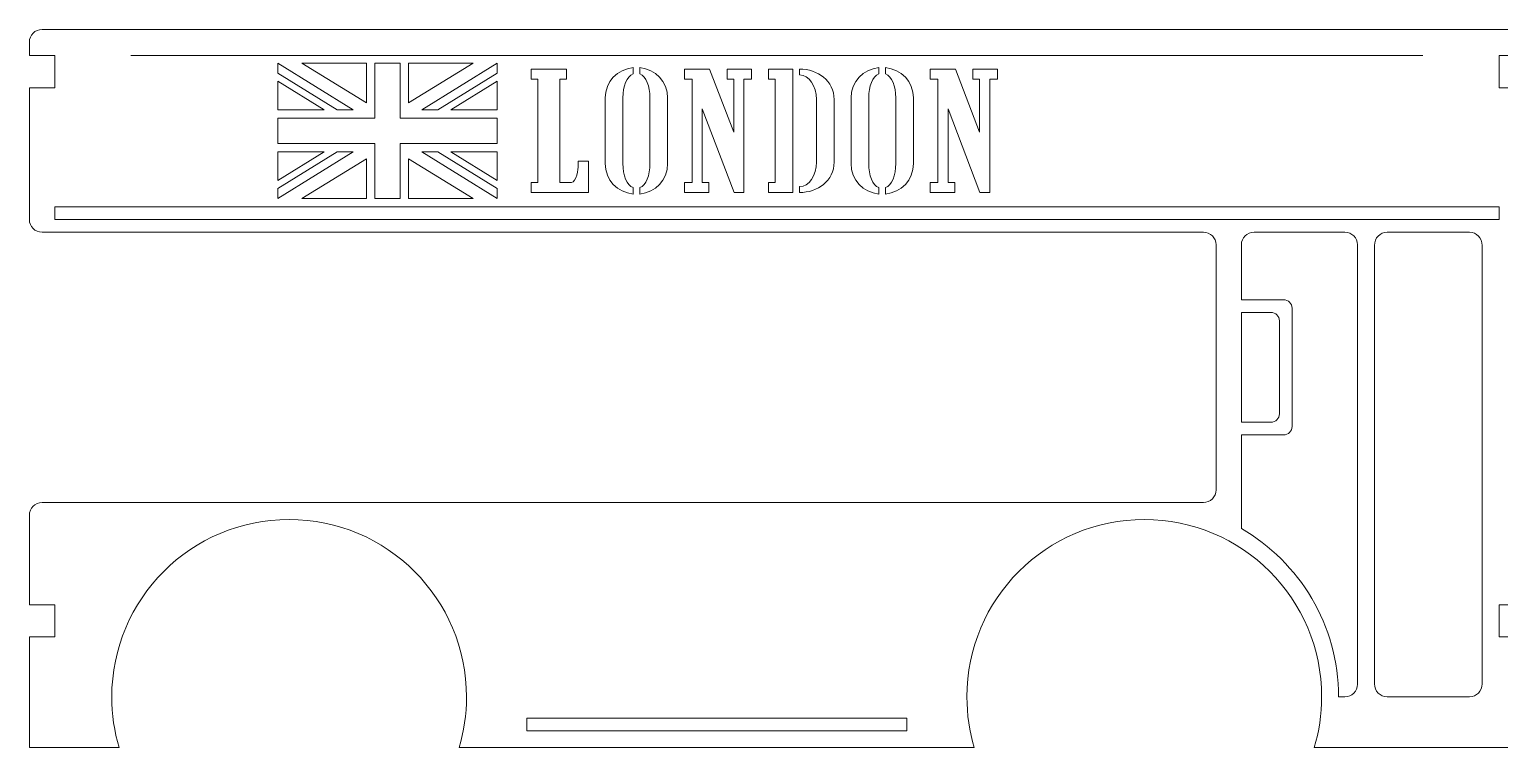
# Model space of a CAD drawing. Header units: centimetres. Extents: x -22.9 to 22.5, y -18.3 to 17.6.
# Drawn here: x -22.53 to -5.12, y -3.95 to 4.55 of the extents above; entities that cross this region are included whole.
import ezdxf

# ---------------------------------------------------------------- set-up
doc = ezdxf.new("R2010")
doc.units = ezdxf.units.CM
doc.header["$MEASUREMENT"] = 0
doc.layers.add('layer 1', color=7, linetype='Continuous')

msp = doc.modelspace()

# ---------------------------------------------------------------- linework, layer by layer
at = {"layer": 'layer 1', "color": 242, "lineweight": 9}
for points in [[(-22.22629, 2.29967), (-5.12631, 2.29967), (-5.12631, 2.44967), (-22.22629, 2.44967), (-22.22629, 2.29967)], [(-16.63826, -3.75032), (-12.13934, -3.75032), (-12.13934, -3.60032), (-16.63826, -3.60032), (-16.63826, -3.75032)]]:
    msp.add_lwpolyline(points, close=True, dxfattribs=at)
at = {"layer": 'layer 1', "color": 250, "lineweight": 9}
for points, knots in [([(-4.8263, 3.85967), (-4.8263, 3.85967), (-4.8263, -2.26031), (-4.8263, -2.26031), (-4.8263, -2.26031), (-4.8263, -2.26031), (-5.12631, -2.26031), (-5.12631, -2.26031), (-5.12631, -2.26031), (-5.12631, -2.26031), (-5.12631, -2.64031), (-5.12631, -2.64031), (-5.12631, -2.64031), (-5.12631, -2.64031), (-4.8263, -2.64031), (-4.8263, -2.64031), (-4.8263, -2.64031), (-4.8263, -2.64031), (-4.8263, -3.95031), (-4.8263, -3.95031), (-4.8263, -3.95031), (-4.8263, -3.95031), (-7.31327, -3.95031), (-7.31327, -3.95031), (-7.31327, -3.95031), (-7.25668, -3.76021), (-7.2263, -3.5588), (-7.2263, -3.35031), (-7.2263, -3.35031), (-7.2263, -2.19052), (-8.1665, -1.25031), (-9.3263, -1.25031), (-9.3263, -1.25031), (-10.4861, -1.25031), (-11.4263, -2.19052), (-11.4263, -3.35031), (-11.4263, -3.35031), (-11.4263, -3.5588), (-11.39592, -3.76021), (-11.33934, -3.95031), (-11.33934, -3.95031), (-11.33934, -3.95031), (-17.43826, -3.95031), (-17.43826, -3.95031), (-17.43826, -3.95031), (-17.38168, -3.76021), (-17.3513, -3.5588), (-17.3513, -3.35031), (-17.3513, -3.35031), (-17.3513, -2.19052), (-18.2915, -1.25031), (-19.4513, -1.25031), (-19.4513, -1.25031), (-20.6111, -1.25031), (-21.5513, -2.19052), (-21.5513, -3.35031), (-21.5513, -3.35031), (-21.5513, -3.5588), (-21.52092, -3.76021), (-21.46434, -3.95031), (-21.46434, -3.95031), (-21.46434, -3.95031), (-22.5263, -3.95031), (-22.5263, -3.95031), (-22.5263, -3.95031), (-22.5263, -3.95031), (-22.5263, -2.64031), (-22.5263, -2.64031), (-22.5263, -2.64031), (-22.5263, -2.64031), (-22.22629, -2.64031), (-22.22629, -2.64031), (-22.22629, -2.64031), (-22.22629, -2.64031), (-22.22629, -2.26031), (-22.22629, -2.26031), (-22.22629, -2.26031), (-22.22629, -2.26031), (-22.5263, -2.26031), (-22.5263, -2.26031), (-22.5263, -2.26031), (-22.5263, -2.26031), (-22.5263, -1.20031), (-22.5263, -1.20031), (-22.5263, -1.20031), (-22.5263, -1.11747), (-22.45914, -1.05031), (-22.3763, -1.05031), (-22.3763, -1.05031), (-22.3763, -1.05031), (-8.6263, -1.05031), (-8.6263, -1.05031), (-8.6263, -1.05031), (-8.54346, -1.05031), (-8.4763, -0.98315), (-8.4763, -0.90031), (-8.4763, -0.90031), (-8.4763, -0.90031), (-8.4763, 1.99967), (-8.4763, 1.99967), (-8.4763, 1.99967), (-8.4763, 2.08251), (-8.54346, 2.14967), (-8.6263, 2.14967), (-8.6263, 2.14967), (-8.6263, 2.14967), (-22.3763, 2.14967), (-22.3763, 2.14967), (-22.3763, 2.14967), (-22.45914, 2.14967), (-22.5263, 2.21683), (-22.5263, 2.29967), (-22.5263, 2.29967), (-22.5263, 2.29967), (-22.5263, 3.85967), (-22.5263, 3.85967), (-22.5263, 3.85967), (-22.5263, 3.85967), (-22.22629, 3.85967), (-22.22629, 3.85967), (-22.22629, 3.85967), (-22.22629, 3.85967), (-22.22629, 4.23967), (-22.22629, 4.23967), (-22.22629, 4.23967), (-22.22629, 4.23967), (-22.5263, 4.23967), (-22.5263, 4.23967), (-22.5263, 4.23967), (-22.5263, 4.23967), (-22.5263, 4.39967), (-22.5263, 4.39967), (-22.5263, 4.39967), (-22.5263, 4.48251), (-22.45914, 4.54967), (-22.3763, 4.54967), (-22.3763, 4.54967), (-22.3763, 4.54967), (-4.9763, 4.54967), (-4.9763, 4.54967), (-4.9763, 4.54967), (-4.89346, 4.54967), (-4.8263, 4.48251), (-4.8263, 4.39967), (-4.8263, 4.39967), (-4.8263, 4.39967), (-4.8263, 4.23967), (-4.8263, 4.23967), (-4.8263, 4.23967), (-4.8263, 4.23967), (-5.12631, 4.23967), (-5.12631, 4.23967), (-5.12631, 4.23967), (-5.12631, 4.23967), (-5.12631, 3.85967), (-5.12631, 3.85967), (-5.12631, 3.85967), (-5.12631, 3.85967), (-4.8263, 3.85967), (-4.8263, 3.85967)], [0, 0, 0, 0, 0.02439024, 0.02439024, 0.02439024, 0.02439024, 0.04878049, 0.04878049, 0.04878049, 0.04878049, 0.07317073, 0.07317073, 0.07317073, 0.07317073, 0.09756098, 0.09756098, 0.09756098, 0.09756098, 0.12195122, 0.12195122, 0.12195122, 0.12195122, 0.14634146, 0.14634146, 0.14634146, 0.14634146, 0.17073171, 0.17073171, 0.17073171, 0.17073171, 0.19512195, 0.19512195, 0.19512195, 0.19512195, 0.2195122, 0.2195122, 0.2195122, 0.2195122, 0.24390244, 0.24390244, 0.24390244, 0.24390244, 0.26829268, 0.26829268, 0.26829268, 0.26829268, 0.29268293, 0.29268293, 0.29268293, 0.29268293, 0.31707317, 0.31707317, 0.31707317, 0.31707317, 0.34146341, 0.34146341, 0.34146341, 0.34146341, 0.36585366, 0.36585366, 0.36585366, 0.36585366, 0.3902439, 0.3902439, 0.3902439, 0.3902439, 0.41463415, 0.41463415, 0.41463415, 0.41463415, 0.43902439, 0.43902439, 0.43902439, 0.43902439, 0.46341463, 0.46341463, 0.46341463, 0.46341463, 0.48780488, 0.48780488, 0.48780488, 0.48780488, 0.51219512, 0.51219512, 0.51219512, 0.51219512, 0.53658537, 0.53658537, 0.53658537, 0.53658537, 0.56097561, 0.56097561, 0.56097561, 0.56097561, 0.58536585, 0.58536585, 0.58536585, 0.58536585, 0.6097561, 0.6097561, 0.6097561, 0.6097561, 0.63414634, 0.63414634, 0.63414634, 0.63414634, 0.65853659, 0.65853659, 0.65853659, 0.65853659, 0.68292683, 0.68292683, 0.68292683, 0.68292683, 0.70731707, 0.70731707, 0.70731707, 0.70731707, 0.73170732, 0.73170732, 0.73170732, 0.73170732, 0.75609756, 0.75609756, 0.75609756, 0.75609756, 0.7804878, 0.7804878, 0.7804878, 0.7804878, 0.80487805, 0.80487805, 0.80487805, 0.80487805, 0.82926829, 0.82926829, 0.82926829, 0.82926829, 0.85365854, 0.85365854, 0.85365854, 0.85365854, 0.87804878, 0.87804878, 0.87804878, 0.87804878, 0.90243902, 0.90243902, 0.90243902, 0.90243902, 0.92682927, 0.92682927, 0.92682927, 0.92682927, 0.95121951, 0.95121951, 0.95121951, 0.95121951, 1, 1, 1, 1]), ([(-18.69301, 3.59965), (-18.69301, 3.59965), (-19.58679, 4.14967), (-19.58679, 4.14967), (-19.58679, 4.14967), (-19.58679, 4.14967), (-19.58679, 4.03225), (-19.58679, 4.03225), (-19.58679, 4.03225), (-19.58679, 4.03225), (-18.88382, 3.59965), (-18.88382, 3.59965), (-18.88382, 3.59965), (-18.88382, 3.59965), (-18.69301, 3.59965), (-18.69301, 3.59965)], [0, 0, 0, 0, 0.2, 0.2, 0.2, 0.2, 0.4, 0.4, 0.4, 0.4, 0.6, 0.6, 0.6, 0.6, 1, 1, 1, 1]), ([(-18.43678, 2.54969), (-18.43678, 2.54969), (-18.43678, 3.19969), (-18.43678, 3.19969), (-18.43678, 3.19969), (-18.43678, 3.19969), (-19.58679, 3.19969), (-19.58679, 3.19969), (-19.58679, 3.19969), (-19.58679, 3.19969), (-19.58679, 3.49965), (-19.58679, 3.49965), (-19.58679, 3.49965), (-19.58679, 3.49965), (-18.43678, 3.49965), (-18.43678, 3.49965), (-18.43678, 3.49965), (-18.43678, 3.49965), (-18.43678, 4.14965), (-18.43678, 4.14965), (-18.43678, 4.14965), (-18.43678, 4.14965), (-18.1368, 4.14965), (-18.1368, 4.14965), (-18.1368, 4.14965), (-18.1368, 4.14965), (-18.1368, 3.49965), (-18.1368, 3.49965), (-18.1368, 3.49965), (-18.1368, 3.49965), (-16.98679, 3.49965), (-16.98679, 3.49965), (-16.98679, 3.49965), (-16.98679, 3.49965), (-16.98679, 3.19969), (-16.98679, 3.19969), (-16.98679, 3.19969), (-16.98679, 3.19969), (-18.1368, 3.19969), (-18.1368, 3.19969), (-18.1368, 3.19969), (-18.1368, 3.19969), (-18.1368, 2.54969), (-18.1368, 2.54969), (-18.1368, 2.54969), (-18.1368, 2.54969), (-18.43678, 2.54969), (-18.43678, 2.54969)], [0, 0, 0, 0, 0.07692308, 0.07692308, 0.07692308, 0.07692308, 0.15384615, 0.15384615, 0.15384615, 0.15384615, 0.23076923, 0.23076923, 0.23076923, 0.23076923, 0.30769231, 0.30769231, 0.30769231, 0.30769231, 0.38461538, 0.38461538, 0.38461538, 0.38461538, 0.46153846, 0.46153846, 0.46153846, 0.46153846, 0.53846154, 0.53846154, 0.53846154, 0.53846154, 0.61538462, 0.61538462, 0.61538462, 0.61538462, 0.69230769, 0.69230769, 0.69230769, 0.69230769, 0.76923077, 0.76923077, 0.76923077, 0.76923077, 0.84615385, 0.84615385, 0.84615385, 0.84615385, 1, 1, 1, 1]), ([(-18.53677, 3.67962), (-18.53677, 3.67962), (-18.53677, 4.14967), (-18.53677, 4.14967), (-18.53677, 4.14967), (-18.53677, 4.14967), (-19.30059, 4.14967), (-19.30059, 4.14967), (-19.30059, 4.14967), (-19.30059, 4.14967), (-18.53677, 3.67962), (-18.53677, 3.67962)], [0, 0, 0, 0, 0.25, 0.25, 0.25, 0.25, 0.5, 0.5, 0.5, 0.5, 1, 1, 1, 1]), ([(-18.03681, 3.67962), (-18.03681, 3.67962), (-18.03681, 4.14967), (-18.03681, 4.14967), (-18.03681, 4.14967), (-18.03681, 4.14967), (-17.27299, 4.14967), (-17.27299, 4.14967), (-17.27299, 4.14967), (-17.27299, 4.14967), (-18.03681, 3.67962), (-18.03681, 3.67962)], [0, 0, 0, 0, 0.25, 0.25, 0.25, 0.25, 0.5, 0.5, 0.5, 0.5, 1, 1, 1, 1]), ([(-17.88057, 3.59965), (-17.88057, 3.59965), (-16.98679, 4.14967), (-16.98679, 4.14967), (-16.98679, 4.14967), (-16.98679, 4.14967), (-16.98679, 4.03225), (-16.98679, 4.03225), (-16.98679, 4.03225), (-16.98679, 4.03225), (-17.68976, 3.59965), (-17.68976, 3.59965), (-17.68976, 3.59965), (-17.68976, 3.59965), (-17.88057, 3.59965), (-17.88057, 3.59965)], [0, 0, 0, 0, 0.2, 0.2, 0.2, 0.2, 0.4, 0.4, 0.4, 0.4, 0.6, 0.6, 0.6, 0.6, 1, 1, 1, 1]), ([(-16.50701, 2.73855), (-16.50701, 2.73855), (-16.50701, 3.96078), (-16.50701, 3.96078), (-16.50701, 3.96078), (-16.50701, 3.96078), (-16.58679, 3.96078), (-16.58679, 3.96078), (-16.58679, 3.96078), (-16.58679, 3.96078), (-16.58679, 4.08023), (-16.58679, 4.08023), (-16.58679, 4.08023), (-16.58679, 4.08023), (-16.16768, 4.08023), (-16.16768, 4.08023), (-16.16768, 4.08023), (-16.16768, 4.08023), (-16.16768, 3.96078), (-16.16768, 3.96078), (-16.16768, 3.96078), (-16.16768, 3.96078), (-16.24746, 3.96078), (-16.24746, 3.96078), (-16.24746, 3.96078), (-16.24746, 3.96078), (-16.24746, 2.73855), (-16.24746, 2.73855), (-16.24746, 2.73855), (-16.24746, 2.73855), (-16.10799, 2.73855), (-16.10799, 2.73855), (-16.10799, 2.73855), (-16.05049, 2.73855), (-16.02836, 2.90042), (-16.02836, 2.94133), (-16.02836, 2.94133), (-16.02836, 2.94133), (-16.02836, 2.99133), (-16.02836, 2.99133), (-16.02836, 2.99133), (-16.02836, 2.99133), (-15.90842, 2.99133), (-15.90842, 2.99133), (-15.90842, 2.99133), (-15.90842, 2.99133), (-15.90842, 2.61911), (-15.90842, 2.61911), (-15.90842, 2.61911), (-15.90842, 2.61911), (-16.58679, 2.61911), (-16.58679, 2.61911), (-16.58679, 2.61911), (-16.58679, 2.61911), (-16.58679, 2.73855), (-16.58679, 2.73855), (-16.58679, 2.73855), (-16.58679, 2.73855), (-16.50701, 2.73855), (-16.50701, 2.73855)], [0, 0, 0, 0, 0.0625, 0.0625, 0.0625, 0.0625, 0.125, 0.125, 0.125, 0.125, 0.1875, 0.1875, 0.1875, 0.1875, 0.25, 0.25, 0.25, 0.25, 0.3125, 0.3125, 0.3125, 0.3125, 0.375, 0.375, 0.375, 0.375, 0.4375, 0.4375, 0.4375, 0.4375, 0.5, 0.5, 0.5, 0.5, 0.5625, 0.5625, 0.5625, 0.5625, 0.625, 0.625, 0.625, 0.625, 0.6875, 0.6875, 0.6875, 0.6875, 0.75, 0.75, 0.75, 0.75, 0.8125, 0.8125, 0.8125, 0.8125, 0.875, 0.875, 0.875, 0.875, 1, 1, 1, 1]), ([(-15.37932, 2.60166), (-15.56525, 2.6203), (-15.70841, 2.7679), (-15.70841, 2.96078), (-15.70841, 2.96078), (-15.70841, 2.96078), (-15.70841, 3.73856), (-15.70841, 3.73856), (-15.70841, 3.73856), (-15.70841, 3.93144), (-15.56525, 4.07904), (-15.37932, 4.09768), (-15.37932, 4.09768), (-15.37932, 4.09768), (-15.37932, 4.02263), (-15.37932, 4.02263), (-15.37932, 4.02263), (-15.45481, 3.9926), (-15.49886, 3.87703), (-15.49886, 3.73856), (-15.49886, 3.73856), (-15.49886, 3.73856), (-15.49886, 2.96078), (-15.49886, 2.96078), (-15.49886, 2.96078), (-15.49886, 2.82231), (-15.45481, 2.70674), (-15.37932, 2.67671), (-15.37932, 2.67671), (-15.37932, 2.67671), (-15.37932, 2.60166), (-15.37932, 2.60166)], [0, 0, 0, 0, 0.11111111, 0.11111111, 0.11111111, 0.11111111, 0.22222222, 0.22222222, 0.22222222, 0.22222222, 0.33333333, 0.33333333, 0.33333333, 0.33333333, 0.44444444, 0.44444444, 0.44444444, 0.44444444, 0.55555556, 0.55555556, 0.55555556, 0.55555556, 0.66666667, 0.66666667, 0.66666667, 0.66666667, 0.77777778, 0.77777778, 0.77777778, 0.77777778, 1, 1, 1, 1]), ([(-15.29932, 2.60166), (-15.11338, 2.62029), (-14.97021, 2.76789), (-14.97021, 2.96078), (-14.97021, 2.96078), (-14.97021, 2.96078), (-14.97021, 3.73856), (-14.97021, 3.73856), (-14.97021, 3.73856), (-14.97021, 3.93144), (-15.11338, 4.07905), (-15.29932, 4.09768), (-15.29932, 4.09768), (-15.29932, 4.09768), (-15.29932, 4.02264), (-15.29932, 4.02264), (-15.29932, 4.02264), (-15.22382, 3.99262), (-15.17976, 3.87704), (-15.17976, 3.73856), (-15.17976, 3.73856), (-15.17976, 3.73856), (-15.17976, 2.96078), (-15.17976, 2.96078), (-15.17976, 2.96078), (-15.17976, 2.82229), (-15.22382, 2.70672), (-15.29932, 2.6767), (-15.29932, 2.6767), (-15.29932, 2.6767), (-15.29932, 2.60166), (-15.29932, 2.60166)], [0, 0, 0, 0, 0.11111111, 0.11111111, 0.11111111, 0.11111111, 0.22222222, 0.22222222, 0.22222222, 0.22222222, 0.33333333, 0.33333333, 0.33333333, 0.33333333, 0.44444444, 0.44444444, 0.44444444, 0.44444444, 0.55555556, 0.55555556, 0.55555556, 0.55555556, 0.66666667, 0.66666667, 0.66666667, 0.66666667, 0.77777778, 0.77777778, 0.77777778, 0.77777778, 1, 1, 1, 1]), ([(-14.18585, 3.33218), (-14.18585, 3.33218), (-14.18585, 3.96078), (-14.18585, 3.96078), (-14.18585, 3.96078), (-14.18585, 3.96078), (-14.26563, 3.96078), (-14.26563, 3.96078), (-14.26563, 3.96078), (-14.26563, 3.96078), (-14.26563, 4.08023), (-14.26563, 4.08023), (-14.26563, 4.08023), (-14.26563, 4.08023), (-13.97617, 4.08023), (-13.97617, 4.08023), (-13.97617, 4.08023), (-13.97617, 4.08023), (-13.97617, 3.96078), (-13.97617, 3.96078), (-13.97617, 3.96078), (-14.00225, 3.96078), (-14.03374, 3.96078), (-14.06588, 3.96078), (-14.06588, 3.96078), (-14.06835, 3.62111), (-14.06591, 2.98087), (-14.06591, 2.61911), (-14.06591, 2.61911), (-14.06591, 2.61911), (-14.18225, 2.61911), (-14.18225, 2.61911), (-14.18225, 2.61911), (-14.18225, 2.61911), (-14.56051, 3.60946), (-14.56051, 3.60946), (-14.56051, 3.60946), (-14.56051, 3.60946), (-14.56051, 2.73855), (-14.56051, 2.73855), (-14.56051, 2.73855), (-14.56051, 2.73855), (-14.48075, 2.73855), (-14.48075, 2.73855), (-14.48075, 2.73855), (-14.48075, 2.73855), (-14.48075, 2.61911), (-14.48075, 2.61911), (-14.48075, 2.61911), (-14.48075, 2.61911), (-14.77021, 2.61911), (-14.77021, 2.61911), (-14.77021, 2.61911), (-14.77021, 2.61911), (-14.77021, 2.73855), (-14.77021, 2.73855), (-14.77021, 2.73855), (-14.74084, 2.73855), (-14.69968, 2.73855), (-14.6805, 2.73855), (-14.6805, 2.73855), (-14.6805, 3.02063), (-14.6805, 3.4943), (-14.6805, 3.96078), (-14.6805, 3.96078), (-14.69266, 3.96078), (-14.75874, 3.96078), (-14.77021, 3.96078), (-14.77021, 3.96078), (-14.77021, 3.96078), (-14.77021, 4.08023), (-14.77021, 4.08023), (-14.77021, 4.08023), (-14.77021, 4.08023), (-14.47242, 4.08023), (-14.47242, 4.08023), (-14.47242, 4.08023), (-14.47242, 4.08023), (-14.18585, 3.33218), (-14.18585, 3.33218)], [0, 0, 0, 0, 0.04761905, 0.04761905, 0.04761905, 0.04761905, 0.0952381, 0.0952381, 0.0952381, 0.0952381, 0.14285714, 0.14285714, 0.14285714, 0.14285714, 0.19047619, 0.19047619, 0.19047619, 0.19047619, 0.23809524, 0.23809524, 0.23809524, 0.23809524, 0.28571429, 0.28571429, 0.28571429, 0.28571429, 0.33333333, 0.33333333, 0.33333333, 0.33333333, 0.38095238, 0.38095238, 0.38095238, 0.38095238, 0.42857143, 0.42857143, 0.42857143, 0.42857143, 0.47619048, 0.47619048, 0.47619048, 0.47619048, 0.52380952, 0.52380952, 0.52380952, 0.52380952, 0.57142857, 0.57142857, 0.57142857, 0.57142857, 0.61904762, 0.61904762, 0.61904762, 0.61904762, 0.66666667, 0.66666667, 0.66666667, 0.66666667, 0.71428571, 0.71428571, 0.71428571, 0.71428571, 0.76190476, 0.76190476, 0.76190476, 0.76190476, 0.80952381, 0.80952381, 0.80952381, 0.80952381, 0.85714286, 0.85714286, 0.85714286, 0.85714286, 0.9047619, 0.9047619, 0.9047619, 0.9047619, 1, 1, 1, 1]), ([(-13.48684, 2.61911), (-13.48684, 2.61911), (-13.77617, 2.61911), (-13.77617, 2.61911), (-13.77617, 2.61911), (-13.77617, 2.61911), (-13.77617, 2.73855), (-13.77617, 2.73855), (-13.77617, 2.73855), (-13.77617, 2.73855), (-13.6964, 2.73855), (-13.6964, 2.73855), (-13.6964, 2.73855), (-13.6964, 2.73855), (-13.6964, 3.96078), (-13.6964, 3.96078), (-13.6964, 3.96078), (-13.6964, 3.96078), (-13.77617, 3.96078), (-13.77617, 3.96078), (-13.77617, 3.96078), (-13.77617, 3.96078), (-13.77617, 4.08023), (-13.77617, 4.08023), (-13.77617, 4.08023), (-13.77617, 4.08023), (-13.48684, 4.08023), (-13.48684, 4.08023), (-13.48684, 4.08023), (-13.48684, 4.08023), (-13.48684, 2.61911), (-13.48684, 2.61911)], [0, 0, 0, 0, 0.11111111, 0.11111111, 0.11111111, 0.11111111, 0.22222222, 0.22222222, 0.22222222, 0.22222222, 0.33333333, 0.33333333, 0.33333333, 0.33333333, 0.44444444, 0.44444444, 0.44444444, 0.44444444, 0.55555556, 0.55555556, 0.55555556, 0.55555556, 0.66666667, 0.66666667, 0.66666667, 0.66666667, 0.77777778, 0.77777778, 0.77777778, 0.77777778, 1, 1, 1, 1]), ([(-13.40684, 2.61911), (-13.19442, 2.6192), (-12.99808, 2.75551), (-12.99808, 2.98022), (-12.99808, 2.98022), (-12.99808, 2.98022), (-12.99808, 3.71911), (-12.99808, 3.71911), (-12.99808, 3.71911), (-12.99808, 3.94382), (-13.19442, 4.08014), (-13.40684, 4.08023), (-13.40684, 4.08023), (-13.40684, 4.08023), (-13.40684, 4.01078), (-13.40684, 4.01078), (-13.40684, 4.01078), (-13.29725, 4.01061), (-13.20763, 3.88038), (-13.20763, 3.71911), (-13.20763, 3.71911), (-13.20763, 3.71911), (-13.20763, 2.98022), (-13.20763, 2.98022), (-13.20763, 2.98022), (-13.20763, 2.81894), (-13.29725, 2.68872), (-13.40684, 2.68855), (-13.40684, 2.68855), (-13.40684, 2.68855), (-13.40684, 2.61911), (-13.40684, 2.61911)], [0, 0, 0, 0, 0.11111111, 0.11111111, 0.11111111, 0.11111111, 0.22222222, 0.22222222, 0.22222222, 0.22222222, 0.33333333, 0.33333333, 0.33333333, 0.33333333, 0.44444444, 0.44444444, 0.44444444, 0.44444444, 0.55555556, 0.55555556, 0.55555556, 0.55555556, 0.66666667, 0.66666667, 0.66666667, 0.66666667, 0.77777778, 0.77777778, 0.77777778, 0.77777778, 1, 1, 1, 1]), ([(-12.46897, 2.60166), (-12.6549, 2.62029), (-12.79807, 2.76789), (-12.79807, 2.96078), (-12.79807, 2.96078), (-12.79807, 2.96078), (-12.79807, 3.73856), (-12.79807, 3.73856), (-12.79807, 3.73856), (-12.79807, 3.93145), (-12.6549, 4.07905), (-12.46897, 4.09768), (-12.46897, 4.09768), (-12.46897, 4.09768), (-12.46897, 4.02264), (-12.46897, 4.02264), (-12.46897, 4.02264), (-12.54447, 3.99262), (-12.58852, 3.87704), (-12.58852, 3.73856), (-12.58852, 3.73856), (-12.58852, 3.73856), (-12.58852, 2.96078), (-12.58852, 2.96078), (-12.58852, 2.96078), (-12.58852, 2.8223), (-12.54447, 2.70672), (-12.46897, 2.6767), (-12.46897, 2.6767), (-12.46897, 2.6767), (-12.46897, 2.60166), (-12.46897, 2.60166)], [0, 0, 0, 0, 0.11111111, 0.11111111, 0.11111111, 0.11111111, 0.22222222, 0.22222222, 0.22222222, 0.22222222, 0.33333333, 0.33333333, 0.33333333, 0.33333333, 0.44444444, 0.44444444, 0.44444444, 0.44444444, 0.55555556, 0.55555556, 0.55555556, 0.55555556, 0.66666667, 0.66666667, 0.66666667, 0.66666667, 0.77777778, 0.77777778, 0.77777778, 0.77777778, 1, 1, 1, 1]), ([(-12.38897, 2.60166), (-12.20304, 2.62029), (-12.05987, 2.76789), (-12.05987, 2.96078), (-12.05987, 2.96078), (-12.05987, 2.96078), (-12.05987, 3.73856), (-12.05987, 3.73856), (-12.05987, 3.73856), (-12.05987, 3.93144), (-12.20304, 4.07905), (-12.38897, 4.09768), (-12.38897, 4.09768), (-12.38897, 4.09768), (-12.38897, 4.02264), (-12.38897, 4.02264), (-12.38897, 4.02264), (-12.31347, 3.99262), (-12.26942, 3.87703), (-12.26942, 3.73856), (-12.26942, 3.73856), (-12.26942, 3.73856), (-12.26942, 2.96078), (-12.26942, 2.96078), (-12.26942, 2.96078), (-12.26942, 2.8223), (-12.31347, 2.70672), (-12.38897, 2.6767), (-12.38897, 2.6767), (-12.38897, 2.6767), (-12.38897, 2.60166), (-12.38897, 2.60166)], [0, 0, 0, 0, 0.11111111, 0.11111111, 0.11111111, 0.11111111, 0.22222222, 0.22222222, 0.22222222, 0.22222222, 0.33333333, 0.33333333, 0.33333333, 0.33333333, 0.44444444, 0.44444444, 0.44444444, 0.44444444, 0.55555556, 0.55555556, 0.55555556, 0.55555556, 0.66666667, 0.66666667, 0.66666667, 0.66666667, 0.77777778, 0.77777778, 0.77777778, 0.77777778, 1, 1, 1, 1]), ([(-11.27551, 3.33218), (-11.27551, 3.33218), (-11.27551, 3.96078), (-11.27551, 3.96078), (-11.27551, 3.96078), (-11.27551, 3.96078), (-11.35529, 3.96078), (-11.35529, 3.96078), (-11.35529, 3.96078), (-11.35529, 3.96078), (-11.35529, 4.08023), (-11.35529, 4.08023), (-11.35529, 4.08023), (-11.35529, 4.08023), (-11.06583, 4.08023), (-11.06583, 4.08023), (-11.06583, 4.08023), (-11.06583, 4.08023), (-11.06583, 3.96078), (-11.06583, 3.96078), (-11.06583, 3.96078), (-11.09191, 3.96078), (-11.1234, 3.96078), (-11.15554, 3.96078), (-11.15554, 3.96078), (-11.15801, 3.62111), (-11.15557, 2.98087), (-11.15557, 2.61911), (-11.15557, 2.61911), (-11.15557, 2.61911), (-11.27191, 2.61911), (-11.27191, 2.61911), (-11.27191, 2.61911), (-11.27191, 2.61911), (-11.65017, 3.60946), (-11.65017, 3.60946), (-11.65017, 3.60946), (-11.65017, 3.60946), (-11.65017, 2.73855), (-11.65017, 2.73855), (-11.65017, 2.73855), (-11.65017, 2.73855), (-11.57041, 2.73855), (-11.57041, 2.73855), (-11.57041, 2.73855), (-11.57041, 2.73855), (-11.57041, 2.61911), (-11.57041, 2.61911), (-11.57041, 2.61911), (-11.57041, 2.61911), (-11.85987, 2.61911), (-11.85987, 2.61911), (-11.85987, 2.61911), (-11.85987, 2.61911), (-11.85987, 2.73855), (-11.85987, 2.73855), (-11.85987, 2.73855), (-11.8305, 2.73855), (-11.78934, 2.73855), (-11.77016, 2.73855), (-11.77016, 2.73855), (-11.77016, 3.02063), (-11.77016, 3.4943), (-11.77016, 3.96078), (-11.77016, 3.96078), (-11.78232, 3.96078), (-11.8484, 3.96078), (-11.85987, 3.96078), (-11.85987, 3.96078), (-11.85987, 3.96078), (-11.85987, 4.08023), (-11.85987, 4.08023), (-11.85987, 4.08023), (-11.85987, 4.08023), (-11.56208, 4.08023), (-11.56208, 4.08023), (-11.56208, 4.08023), (-11.56208, 4.08023), (-11.27551, 3.33218), (-11.27551, 3.33218)], [0, 0, 0, 0, 0.04761905, 0.04761905, 0.04761905, 0.04761905, 0.0952381, 0.0952381, 0.0952381, 0.0952381, 0.14285714, 0.14285714, 0.14285714, 0.14285714, 0.19047619, 0.19047619, 0.19047619, 0.19047619, 0.23809524, 0.23809524, 0.23809524, 0.23809524, 0.28571429, 0.28571429, 0.28571429, 0.28571429, 0.33333333, 0.33333333, 0.33333333, 0.33333333, 0.38095238, 0.38095238, 0.38095238, 0.38095238, 0.42857143, 0.42857143, 0.42857143, 0.42857143, 0.47619048, 0.47619048, 0.47619048, 0.47619048, 0.52380952, 0.52380952, 0.52380952, 0.52380952, 0.57142857, 0.57142857, 0.57142857, 0.57142857, 0.61904762, 0.61904762, 0.61904762, 0.61904762, 0.66666667, 0.66666667, 0.66666667, 0.66666667, 0.71428571, 0.71428571, 0.71428571, 0.71428571, 0.76190476, 0.76190476, 0.76190476, 0.76190476, 0.80952381, 0.80952381, 0.80952381, 0.80952381, 0.85714286, 0.85714286, 0.85714286, 0.85714286, 0.9047619, 0.9047619, 0.9047619, 0.9047619, 1, 1, 1, 1]), ([(-19.03647, 3.59965), (-19.03647, 3.59965), (-19.58679, 3.93832), (-19.58679, 3.93832), (-19.58679, 3.93832), (-19.58679, 3.93832), (-19.58679, 3.59965), (-19.58679, 3.59965), (-19.58679, 3.59965), (-19.58679, 3.59965), (-19.03647, 3.59965), (-19.03647, 3.59965)], [0, 0, 0, 0, 0.25, 0.25, 0.25, 0.25, 0.5, 0.5, 0.5, 0.5, 1, 1, 1, 1]), ([(-17.53711, 3.59965), (-17.53711, 3.59965), (-16.98679, 3.93832), (-16.98679, 3.93832), (-16.98679, 3.93832), (-16.98679, 3.93832), (-16.98679, 3.59965), (-16.98679, 3.59965), (-16.98679, 3.59965), (-16.98679, 3.59965), (-17.53711, 3.59965), (-17.53711, 3.59965)], [0, 0, 0, 0, 0.25, 0.25, 0.25, 0.25, 0.5, 0.5, 0.5, 0.5, 1, 1, 1, 1]), ([(-18.69301, 3.09969), (-18.69301, 3.09969), (-19.58679, 2.54967), (-19.58679, 2.54967), (-19.58679, 2.54967), (-19.58679, 2.54967), (-19.58679, 2.66709), (-19.58679, 2.66709), (-19.58679, 2.66709), (-19.58679, 2.66709), (-18.88382, 3.09969), (-18.88382, 3.09969), (-18.88382, 3.09969), (-18.88382, 3.09969), (-18.69301, 3.09969), (-18.69301, 3.09969)], [0, 0, 0, 0, 0.2, 0.2, 0.2, 0.2, 0.4, 0.4, 0.4, 0.4, 0.6, 0.6, 0.6, 0.6, 1, 1, 1, 1]), ([(-19.03647, 3.09969), (-19.03647, 3.09969), (-19.58679, 2.76102), (-19.58679, 2.76102), (-19.58679, 2.76102), (-19.58679, 2.76102), (-19.58679, 3.09969), (-19.58679, 3.09969), (-19.58679, 3.09969), (-19.58679, 3.09969), (-19.03647, 3.09969), (-19.03647, 3.09969)], [0, 0, 0, 0, 0.25, 0.25, 0.25, 0.25, 0.5, 0.5, 0.5, 0.5, 1, 1, 1, 1]), ([(-18.53677, 3.01972), (-18.53677, 3.01972), (-18.53677, 2.54967), (-18.53677, 2.54967), (-18.53677, 2.54967), (-18.53677, 2.54967), (-19.30059, 2.54967), (-19.30059, 2.54967), (-19.30059, 2.54967), (-19.30059, 2.54967), (-18.53677, 3.01972), (-18.53677, 3.01972)], [0, 0, 0, 0, 0.25, 0.25, 0.25, 0.25, 0.5, 0.5, 0.5, 0.5, 1, 1, 1, 1]), ([(-18.03681, 3.01972), (-18.03681, 3.01972), (-18.03681, 2.54967), (-18.03681, 2.54967), (-18.03681, 2.54967), (-18.03681, 2.54967), (-17.27299, 2.54967), (-17.27299, 2.54967), (-17.27299, 2.54967), (-17.27299, 2.54967), (-18.03681, 3.01972), (-18.03681, 3.01972)], [0, 0, 0, 0, 0.25, 0.25, 0.25, 0.25, 0.5, 0.5, 0.5, 0.5, 1, 1, 1, 1]), ([(-17.88057, 3.09969), (-17.88057, 3.09969), (-16.98679, 2.54967), (-16.98679, 2.54967), (-16.98679, 2.54967), (-16.98679, 2.54967), (-16.98679, 2.66709), (-16.98679, 2.66709), (-16.98679, 2.66709), (-16.98679, 2.66709), (-17.68976, 3.09969), (-17.68976, 3.09969), (-17.68976, 3.09969), (-17.68976, 3.09969), (-17.88057, 3.09969), (-17.88057, 3.09969)], [0, 0, 0, 0, 0.2, 0.2, 0.2, 0.2, 0.4, 0.4, 0.4, 0.4, 0.6, 0.6, 0.6, 0.6, 1, 1, 1, 1]), ([(-17.53711, 3.09969), (-17.53711, 3.09969), (-16.98679, 2.76102), (-16.98679, 2.76102), (-16.98679, 2.76102), (-16.98679, 2.76102), (-16.98679, 3.09969), (-16.98679, 3.09969), (-16.98679, 3.09969), (-16.98679, 3.09969), (-17.53711, 3.09969), (-17.53711, 3.09969)], [0, 0, 0, 0, 0.25, 0.25, 0.25, 0.25, 0.5, 0.5, 0.5, 0.5, 1, 1, 1, 1]), ([(-6.8013, -3.20031), (-6.8013, -3.20031), (-6.8013, 1.99967), (-6.8013, 1.99967), (-6.8013, 1.99967), (-6.8013, 2.08251), (-6.86846, 2.14967), (-6.9513, 2.14967), (-6.9513, 2.14967), (-6.9513, 2.14967), (-8.0263, 2.14967), (-8.0263, 2.14967), (-8.0263, 2.14967), (-8.10914, 2.14967), (-8.1763, 2.08251), (-8.1763, 1.99967), (-8.1763, 1.99967), (-8.1763, 1.99967), (-8.1763, 1.34968), (-8.1763, 1.34968), (-8.1763, 1.34968), (-8.1763, 1.34968), (-7.6763, 1.34968), (-7.6763, 1.34968), (-7.6763, 1.34968), (-7.6213, 1.34968), (-7.5763, 1.30468), (-7.5763, 1.24968), (-7.5763, 1.24968), (-7.5763, 1.24968), (-7.5763, -0.15032), (-7.5763, -0.15032), (-7.5763, -0.15032), (-7.5763, -0.20532), (-7.62131, -0.25032), (-7.6763, -0.25032), (-7.6763, -0.25032), (-7.6763, -0.25032), (-8.1763, -0.25032), (-8.1763, -0.25032), (-8.1763, -0.25032), (-8.1763, -0.25032), (-8.1763, -1.35801), (-8.1763, -1.35801)], [0, 0, 0, 0, 0.08333333, 0.08333333, 0.08333333, 0.08333333, 0.16666667, 0.16666667, 0.16666667, 0.16666667, 0.25, 0.25, 0.25, 0.25, 0.33333333, 0.33333333, 0.33333333, 0.33333333, 0.41666667, 0.41666667, 0.41666667, 0.41666667, 0.5, 0.5, 0.5, 0.5, 0.58333333, 0.58333333, 0.58333333, 0.58333333, 0.66666667, 0.66666667, 0.66666667, 0.66666667, 0.75, 0.75, 0.75, 0.75, 0.83333333, 0.83333333, 0.83333333, 0.83333333, 1, 1, 1, 1]), ([(-5.3263, -3.19465), (-5.3263, -3.19465), (-5.3263, 1.99401), (-5.3263, 1.99401), (-5.3263, 1.99401), (-5.3263, 2.07998), (-5.39346, 2.14967), (-5.4763, 2.14967), (-5.4763, 2.14967), (-5.4763, 2.14967), (-6.4513, 2.14967), (-6.4513, 2.14967), (-6.4513, 2.14967), (-6.53414, 2.14967), (-6.6013, 2.07998), (-6.6013, 1.99401), (-6.6013, 1.99401), (-6.6013, 1.99401), (-6.6013, -3.19465), (-6.6013, -3.19465), (-6.6013, -3.19465), (-6.6013, -3.28062), (-6.53414, -3.35031), (-6.4513, -3.35031), (-6.4513, -3.35031), (-6.4513, -3.35031), (-5.4763, -3.35031), (-5.4763, -3.35031), (-5.4763, -3.35031), (-5.39346, -3.35031), (-5.3263, -3.28062), (-5.3263, -3.19465)], [0, 0, 0, 0, 0.11111111, 0.11111111, 0.11111111, 0.11111111, 0.22222222, 0.22222222, 0.22222222, 0.22222222, 0.33333333, 0.33333333, 0.33333333, 0.33333333, 0.44444444, 0.44444444, 0.44444444, 0.44444444, 0.55555556, 0.55555556, 0.55555556, 0.55555556, 0.66666667, 0.66666667, 0.66666667, 0.66666667, 0.77777778, 0.77777778, 0.77777778, 0.77777778, 1, 1, 1, 1]), ([(-8.1763, -0.10032), (-8.1763, -0.10032), (-8.1763, 1.19968), (-8.1763, 1.19968), (-8.1763, 1.19968), (-8.1763, 1.19968), (-7.8263, 1.19968), (-7.8263, 1.19968), (-7.8263, 1.19968), (-7.7713, 1.19968), (-7.7263, 1.15467), (-7.7263, 1.09968), (-7.7263, 1.09968), (-7.7263, 1.09968), (-7.7263, -0.00032), (-7.7263, -0.00032), (-7.7263, -0.00032), (-7.7263, -0.05531), (-7.77131, -0.10032), (-7.8263, -0.10032), (-7.8263, -0.10032), (-7.8263, -0.10032), (-8.1763, -0.10032), (-8.1763, -0.10032)], [0, 0, 0, 0, 0.14285714, 0.14285714, 0.14285714, 0.14285714, 0.28571429, 0.28571429, 0.28571429, 0.28571429, 0.42857143, 0.42857143, 0.42857143, 0.42857143, 0.57142857, 0.57142857, 0.57142857, 0.57142857, 0.71428571, 0.71428571, 0.71428571, 0.71428571, 1, 1, 1, 1]), ([(-7.0263, -3.35031), (-7.0263, -3.35031), (-6.9513, -3.35031), (-6.9513, -3.35031), (-6.9513, -3.35031), (-6.86846, -3.35031), (-6.8013, -3.28315), (-6.8013, -3.20031)], [0, 0, 0, 0, 0.33333333, 0.33333333, 0.33333333, 0.33333333, 1, 1, 1, 1])]:
    msp.add_open_spline(points, degree=3, knots=knots, dxfattribs=at)
at = {"layer": 'layer 1', "color": 242, "lineweight": 9}
msp.add_open_spline([(-6.0263, 4.23967), (-6.0263, 4.23967), (-21.3263, 4.23967), (-21.3263, 4.23967)], degree=3, dxfattribs=at)
at = {"layer": 'layer 1', "color": 250, "lineweight": 9}
msp.add_open_spline([(-8.1763, -1.35801), (-7.48884, -1.75569), (-7.0263, -2.49899), (-7.0263, -3.35031)], degree=3, dxfattribs=at)

doc.saveas('drawing.dxf')
